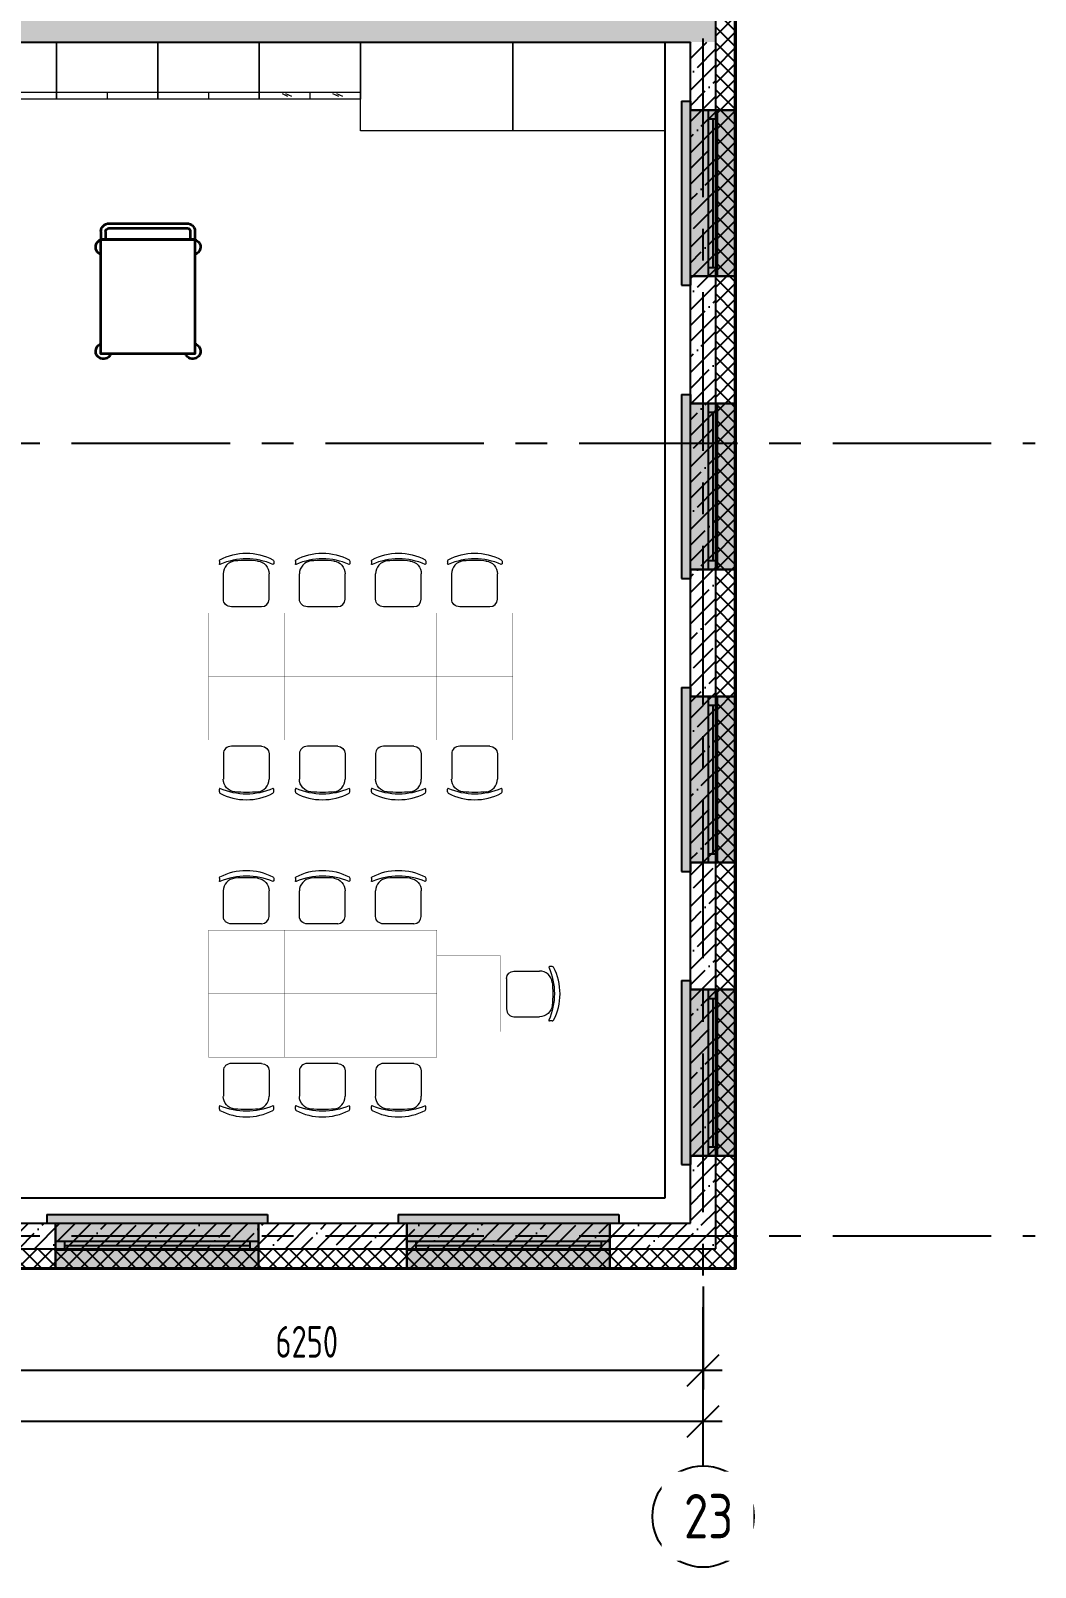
# Model space of a CAD drawing. Header units: millimetres. Extents: x -9318 to 9016603, y 0 to 838141.
# Drawn here: x 126946 to 134866, y 269002 to 281113 of the extents above; entities that cross this region are included whole.
import ezdxf

# ---------------------------------------------------------------- set-up
doc = ezdxf.new("R2010")
doc.units = ezdxf.units.MM
doc.linetypes.add('CENTER', pattern=[2, 1.25, -0.25, 0.25, -0.25])
doc.layers.get('Defpoints').update_dxf_attribs({"color": 8})
doc.layers.add('ТХ_мебель передв', color=250, linetype='Continuous', lineweight=13)
doc.layers.add('ТХ_обор_комп принт', color=30, linetype='Continuous', lineweight=13)
doc.styles.add('ГОСТ 2.304', font='isocpeur.ttf', dxfattribs={"width": 0.7})
doc.dimstyles.new('СПДС', dxfattribs={"dimscale": 100, "dimtxt": 2.5, "dimasz": 2.5, "dimexe": 1.5, "dimexo": 0, "dimgap": 1, "dimtad": 1, "dimdec": 0, "dimrnd": 1, "dimtxsty": 'ГОСТ 2.304', "dimblk": 'OBLIQUE', "dimcen": 2.5, "dimdle": 1.5, "dimadec": 0, "dimazin": 2, "dimtfac": 0.75, "dimtdec": 0, "dimtmove": 1, "dimatfit": 3, "dimfxl": 1, "dimtolj": 1, "dimarcsym": 1})
pattern_1 = [(45, (-887755.71, 381612.85), (-123.743687, 123.743687), []), (45, (-887631.97, 381612.85), (-123.743687, 123.743687), [218.75, -43.75, 0, -43.75])]

# ---------------------------------------------------------------- blocks, each defined once
blk = doc.blocks.new('*U858')
h = blk.add_hatch(color=8)
h.dxf.hatch_style = 1
h.paths.add_polyline_path([(-1670, -210), (70, -210), (70, -140), (0, -140), (0, 220), (-1600, 220), (-1600, -140), (-1670, -140)])
at = {"color": 8, "lineweight": 30}
for p, q in [((-1600, -140), (-1600, 220)), ((0, -140), (0, 220))]:
    blk.add_line(p, q, dxfattribs=at)
at = {"color": 8}
for p, q in [((0, 220), (-1600, 220)), ((-1600, 70), (0, 70)), ((-1600, 0), (0, 0)), ((-1530, 0), (-1530, 70)), ((-1530, 35), (-70, 35)), ((-70, 0), (-70, 70)), ((-1670, -210), (-1670, -140)), ((-1670, -140), (-1600, -140)), ((-1670, -210), (70, -210)), ((0, -140), (70, -140)), ((70, -210), (70, -140))]:
    blk.add_line(p, q, dxfattribs=at)
blk = doc.blocks.new('*U845')
h = blk.add_hatch(color=8)
h.dxf.hatch_style = 1
h.paths.add_polyline_path([(-1670, -210), (70, -210), (70, -140), (0, -140), (0, 220), (-1600, 220), (-1600, -140), (-1670, -140)])
at = {"color": 8, "lineweight": 30}
for p, q in [((-1600, -140), (-1600, 220)), ((0, -140), (0, 220))]:
    blk.add_line(p, q, dxfattribs=at)
at = {"color": 8}
for p, q in [((0, 220), (-1600, 220)), ((-1600, 70), (0, 70)), ((-1600, 0), (0, 0)), ((-1530, 0), (-1530, 70)), ((-1530, 35), (-70, 35)), ((-70, 0), (-70, 70)), ((-1670, -210), (-1670, -140)), ((-1670, -140), (-1600, -140)), ((-1670, -210), (70, -210)), ((0, -140), (70, -140)), ((70, -210), (70, -140))]:
    blk.add_line(p, q, dxfattribs=at)
blk = doc.blocks.new('*U847')
h = blk.add_hatch(color=8)
h.dxf.hatch_style = 1
h.paths.add_polyline_path([(-1380, -210), (70, -210), (70, -140), (0, -140), (0, 220), (-1310, 220), (-1310, -140), (-1380, -140)])
at = {"color": 8, "lineweight": 30}
for p, q in [((-1310, -140), (-1310, 220)), ((0, -140), (0, 220))]:
    blk.add_line(p, q, dxfattribs=at)
at = {"color": 8}
for p, q in [((0, 220), (-1310, 220)), ((-1310, 70), (0, 70)), ((-1310, 0), (0, 0)), ((-1240, 0), (-1240, 70)), ((-1240, 35), (-70, 35)), ((-70, 0), (-70, 70)), ((-1380, -210), (-1380, -140)), ((-1380, -140), (-1310, -140)), ((-1380, -210), (70, -210)), ((0, -140), (70, -140)), ((70, -210), (70, -140))]:
    blk.add_line(p, q, dxfattribs=at)
blk = doc.blocks.new('*U848')
h = blk.add_hatch(color=8)
h.dxf.hatch_style = 1
h.paths.add_polyline_path([(-1380, -210), (70, -210), (70, -140), (0, -140), (0, 220), (-1310, 220), (-1310, -140), (-1380, -140)])
at = {"color": 8, "lineweight": 30}
for p, q in [((-1310, -140), (-1310, 220)), ((0, -140), (0, 220))]:
    blk.add_line(p, q, dxfattribs=at)
at = {"color": 8}
for p, q in [((0, 220), (-1310, 220)), ((-1310, 70), (0, 70)), ((-1310, 0), (0, 0)), ((-1240, 0), (-1240, 70)), ((-1240, 35), (-70, 35)), ((-70, 0), (-70, 70)), ((-1380, -210), (-1380, -140)), ((-1380, -140), (-1310, -140)), ((-1380, -210), (70, -210)), ((0, -140), (70, -140)), ((70, -210), (70, -140))]:
    blk.add_line(p, q, dxfattribs=at)
blk = doc.blocks.new('*U849')
h = blk.add_hatch(color=8)
h.dxf.hatch_style = 1
h.paths.add_polyline_path([(-1380, -210), (70, -210), (70, -140), (0, -140), (0, 220), (-1310, 220), (-1310, -140), (-1380, -140)])
at = {"color": 8, "lineweight": 30}
for p, q in [((-1310, -140), (-1310, 220)), ((0, -140), (0, 220))]:
    blk.add_line(p, q, dxfattribs=at)
at = {"color": 8}
for p, q in [((0, 220), (-1310, 220)), ((-1310, 70), (0, 70)), ((-1310, 0), (0, 0)), ((-1240, 0), (-1240, 70)), ((-1240, 35), (-70, 35)), ((-70, 0), (-70, 70)), ((-1380, -210), (-1380, -140)), ((-1380, -140), (-1310, -140)), ((-1380, -210), (70, -210)), ((0, -140), (70, -140)), ((70, -210), (70, -140))]:
    blk.add_line(p, q, dxfattribs=at)
blk = doc.blocks.new('*U850')
h = blk.add_hatch(color=8)
h.dxf.hatch_style = 1
h.paths.add_polyline_path([(-1380, -210), (70, -210), (70, -140), (0, -140), (0, 220), (-1310, 220), (-1310, -140), (-1380, -140)])
at = {"color": 8, "lineweight": 30}
for p, q in [((-1310, -140), (-1310, 220)), ((0, -140), (0, 220))]:
    blk.add_line(p, q, dxfattribs=at)
at = {"color": 8}
for p, q in [((0, 220), (-1310, 220)), ((-1310, 70), (0, 70)), ((-1310, 0), (0, 0)), ((-1240, 0), (-1240, 70)), ((-1240, 35), (-70, 35)), ((-70, 0), (-70, 70)), ((-1380, -210), (-1380, -140)), ((-1380, -140), (-1310, -140)), ((-1380, -210), (70, -210)), ((0, -140), (70, -140)), ((70, -210), (70, -140))]:
    blk.add_line(p, q, dxfattribs=at)
blk = doc.blocks.new('_Oblique')
at = {"color": 8, "linetype": 'ByBlock', "lineweight": -2}
blk.add_line((-0.5, -0.5), (0.5, 0.5), dxfattribs=at)
blk = doc.blocks.new('*D1346')
at = {"color": 8, "lineweight": -2, "ltscale": 100, "transparency": 16777216}
for p, q in [((132247, 271216), (132247, 270404)), ((125997, 270976), (125997, 270404)), ((125847, 270554), (132397, 270554))]:
    blk.add_line(p, q, dxfattribs=at)
at = {"layer": 'Defpoints', "color": 0, "ltscale": 100, "transparency": 16777216}
for p in [(132247, 271216), (125997, 270976), (132247, 270554)]:
    blk.add_point(p, dxfattribs=at)
at = {"color": 8, "lineweight": -2, "ltscale": 100, "transparency": 16777216, "xscale": 250, "yscale": 250, "zscale": 250, "rotation": 180}
blk.add_blockref('_Oblique', (125997, 270554), dxfattribs=at)
at = {"color": 8, "lineweight": -2, "ltscale": 100, "transparency": 16777216, "xscale": 250, "yscale": 250, "zscale": 250}
blk.add_blockref('_Oblique', (132247, 270554), dxfattribs=at)
at = {"color": 8, "ltscale": 100, "transparency": 16777216, "insert": (129122, 270779), "char_height": 250, "attachment_point": 5, "style": 'ГОСТ 2.304'}
blk.add_mtext('\\A1;6250', dxfattribs=at)
blk = doc.blocks.new('*D1331')
at = {"color": 8, "lineweight": -2, "ltscale": 100, "transparency": 16777216}
for p, q in [((63832, 269827), (63832, 270302)), ((132247, 269827), (132247, 270302)), ((63682, 270152), (132397, 270152))]:
    blk.add_line(p, q, dxfattribs=at)
at = {"layer": 'Defpoints', "color": 0, "ltscale": 100, "transparency": 16777216}
for p in [(132247, 270152), (63832, 269827), (132247, 269827)]:
    blk.add_point(p, dxfattribs=at)
at = {"color": 8, "lineweight": -2, "ltscale": 100, "transparency": 16777216, "xscale": 250, "yscale": 250, "zscale": 250, "rotation": 180}
blk.add_blockref('_Oblique', (63832, 270152), dxfattribs=at)
at = {"color": 8, "lineweight": -2, "ltscale": 100, "transparency": 16777216, "xscale": 250, "yscale": 250, "zscale": 250}
blk.add_blockref('_Oblique', (132247, 270152), dxfattribs=at)
at = {"color": 8, "ltscale": 100, "transparency": 16777216, "insert": (98040, 270377), "char_height": 250, "attachment_point": 5, "style": 'ГОСТ 2.304'}
blk.add_mtext('\\A1;68415', dxfattribs=at)
blk = doc.blocks.new('Стул ученический регулируемый по высоте №3-№5')
at = {"layer": 'ТХ_мебель передв', "color": 8}
for p, q in [((256830, -152832), (256809, -152832)), ((256470, -153165), (256470, -152927)), ((256528, -152864), (256729, -152864)), ((256528, -153224), (256729, -153224)), ((256809, -153261), (256803, -153255)), ((256830, -153261), (256809, -153261))]:
    blk.add_line(p, q, dxfattribs=at)
for centre, radius, start, end in [((256325, -153046), 522, 336.4028, 23.5972), ((256728, -152966), 103, 7.1143, 89.1875), ((255752, -153046), 1082, 355.0613, 4.8806), ((256529, -153165), 58.7, 180.4856, 269.5174)]:
    blk.add_arc(centre, radius, start, end, dxfattribs=at)
for points in [[(256803, -152837), (256803, -152832), (256803, -152832), (256809, -152832)], [(256830, -152832), (256835, -152832), (256835, -152832), (256840, -152837)], [(256840, -152837), (256909, -152964), (256909, -153123), (256840, -153255)], [(256470, -152927), (256470, -152890), (256496, -152864), (256528, -152864)], [(256830, -153134), (256824, -153187), (256782, -153224), (256729, -153224)], [(256840, -153255), (256835, -153255), (256835, -153261), (256830, -153261)]]:
    blk.add_open_spline(points, degree=3, dxfattribs=at)
blk = doc.blocks.new('Стол ученический одноместный с возможностью объединения для групповых занятий регулируемый по высоте №3-№5')
at = {"layer": 'ТХ_мебель передв', "color": 8, "const_width": 2}
blk.add_lwpolyline([(251154, -153942), (251154, -154542), (250654, -154542), (250654, -153942)], close=True, dxfattribs=at)
blk = doc.blocks.new('У051')
at = {"layer": 'ТХ_мебель передв', "color": 8, "lineweight": 0, "ltscale": 100, "transparency": 33554687}
blk.add_lwpolyline([(309520, -137839), (309970, -137839), (309970, -138638), (309520, -138638)], close=True, dxfattribs=at)
for points in [[(309573, -138638), (309573, -137839)], [(309573, -138238), (309520, -138238)]]:
    blk.add_lwpolyline(points, dxfattribs=at)
blk = doc.blocks.new('У062')
at = {"layer": 'ТХ_мебель передв', "color": 8, "lineweight": 0, "ltscale": 100, "transparency": 33554687}
blk.add_lwpolyline([(309520, -138638), (309970, -138638), (309970, -139437), (309520, -139437)], close=True, dxfattribs=at)
for points in [[(309573, -139437), (309573, -138638)], [(309541, -138865), (309563, -138823)], [(309541, -138897), (309563, -138849)], [(309573, -139037), (309520, -139037)], [(309541, -139267), (309563, -139220)], [(309541, -139299), (309563, -139251)]]:
    blk.add_lwpolyline(points, dxfattribs=at)
blk = doc.blocks.new('У050')
at = {"layer": 'ТХ_мебель передв', "color": 8, "lineweight": 0, "ltscale": 100, "transparency": 33554687}
blk.add_lwpolyline([(292225, -58034), (291526, -58034), (291526, -56833), (292225, -56833)], close=True, dxfattribs=at)
blk = doc.blocks.new('У063')
at = {"layer": 'ТХ_обор_комп принт', "color": 8, "lineweight": 35}
for points in [[(-13199, 63123), (-13199, 63060)], [(-13162, 63123), (-13162, 63060)], [(-13136, 63187), (-12516, 63187)], [(-13136, 63150), (-12516, 63150)], [(-12495, 63123), (-12495, 63060)], [(-12458, 63123), (-12458, 63060)], [(-12458, 63060), (-13199, 63060)]]:
    blk.add_lwpolyline(points, dxfattribs=at)
blk.add_lwpolyline([(-13199, 63060), (-12458, 63060), (-12458, 62160), (-13199, 62160)], close=True, dxfattribs=at)
for points in [[(-13199, 63123), (-13199, 63160), (-13167, 63187), (-13136, 63187)], [(-13162, 63123), (-13162, 63139), (-13146, 63150), (-13136, 63150)]]:
    blk.add_open_spline(points, degree=3, dxfattribs=at)
for points, knots in [([(-12522, 63187), (-12485, 63187), (-12458, 63160), (-12458, 63129), (-12458, 63129), (-12458, 63129), (-12458, 63123)], [0, 0, 0, 0, 1, 1, 1, 2, 2, 2, 2]), ([(-12516, 63150), (-12506, 63150), (-12495, 63139), (-12495, 63129), (-12495, 63129), (-12495, 63129), (-12495, 63123)], [0, 0, 0, 0, 1, 1, 1, 2, 2, 2, 2]), ([(-13199, 62943), (-13231, 62954), (-13247, 62986), (-13236, 63023), (-13231, 63039), (-13215, 63055), (-13199, 63060)], [0, 0, 0, 0, 1, 1, 1, 2, 2, 2, 2]), ([(-12458, 63060), (-12426, 63049), (-12405, 63017), (-12416, 62986), (-12421, 62965), (-12437, 62949), (-12458, 62943)], [0, 0, 0, 0, 1, 1, 1, 2, 2, 2, 2]), ([(-13120, 62160), (-13130, 62128), (-13162, 62113), (-13199, 62123), (-13231, 62134), (-13247, 62165), (-13236, 62197), (-13231, 62218), (-13215, 62234), (-13199, 62240)], [0, 0, 0, 0, 1, 1, 1, 2, 2, 2, 3, 3, 3, 3]), ([(-12458, 62240), (-12426, 62229), (-12405, 62192), (-12416, 62160), (-12426, 62128), (-12463, 62113), (-12495, 62123), (-12511, 62128), (-12527, 62144), (-12532, 62160)], [0, 0, 0, 0, 1, 1, 1, 2, 2, 2, 3, 3, 3, 3])]:
    blk.add_open_spline(points, degree=3, knots=knots, dxfattribs=at)

msp = doc.modelspace()

# ---------------------------------------------------------------- hatches: boundary and pattern name
at = {"ltscale": 100}
h = msp.add_hatch(dxfattribs=at)
h.set_pattern_fill('ANSI37', color=256, scale=700)
h.set_pattern_definition([(45, (-881264.54, 320766.49), (-61.871843, 61.871843), []), (135, (-881264.54, 320766.49), (-61.871843, -61.871843), [])])
h.paths.add_polyline_path([(78816.68, 319351.77), (78666.68, 319351.77), (78661.91, 318782.96), (81791.91, 318782.96), (81791.91, 315852.96), (84912.07, 315852.96), (84912.07, 307832.96), (81111.91, 307832.96), (81111.91, 307702.96), (75721.91, 307702.96), (75721.91, 299092.96), (80697.1, 299092.96), (80697.1, 303057.96), (115497.1, 303057.96), (115497.1, 299092.96), (125997.1, 299092.96), (125997.1, 281222.96), (132347.11, 281222.96), (132347.08, 271512.96), (119247.1, 271512.96), (119247.1, 277862.96), (111367.1, 277862.96), (111367.1, 283052.96), (102831.79, 283052.96), (102831.79, 282652.96), (102981.79, 282652.96), (102981.79, 282902.96), (111217.1, 282902.96), (111217.1, 277712.96), (119097.1, 277712.96), (119097.1, 271362.96), (132497.08, 271362.96), (132497.11, 281372.96), (126147.1, 281372.96), (126147.1, 299242.96), (115647.1, 299242.96), (115647.1, 303207.96), (80547.1, 303207.96), (80547.1, 299242.96), (75871.91, 299242.96), (75871.91, 307552.96), (81261.91, 307552.96), (81261.91, 307682.96), (85062.07, 307682.96), (85062.07, 316002.96), (81941.91, 316002.96), (81941.91, 318932.96), (78811.91, 318932.96)])
h.paths.add_polyline_path([(78661.91, 320991.77), (78811.91, 320991.77), (78811.91, 322133.22), (78961.91, 322133.22), (78961.91, 322283.22), (78661.91, 322283.22)])
h = msp.add_hatch(dxfattribs=at)
h.set_pattern_fill('ANSI35', color=256, scale=700)
h.set_pattern_definition(pattern_1)
h.paths.add_polyline_path([(132347.1, 281222.96), (125997.1, 281222.96), (125997.1, 298893.31), (125797.1, 298892.6), (125797.1, 281222.96), (125697.1, 281222.96), (125697.1, 278162.96), (125997.1, 278162.96), (125997.1, 281022.96), (132147.1, 281022.96), (132347.1, 281022.96)])
h = msp.add_hatch(dxfattribs=at)
h.set_pattern_fill('ANSI35', color=256, scale=700)
h.set_pattern_definition(pattern_1)
h.paths.add_polyline_path([(132347.1, 281022.96), (132147.1, 281022.96), (132147.1, 271712.96), (132147.1, 271512.96), (132347.1, 271512.96)])
h = msp.add_hatch(dxfattribs=at)
h.set_pattern_fill('ANSI35', color=256, scale=700)
h.set_pattern_definition(pattern_1)
h.paths.add_polyline_path([(119447.1, 271712.96), (119247.1, 271712.96), (119247.1, 271512.96), (132147.1, 271512.96), (132147.1, 271712.96)])

# ---------------------------------------------------------------- linework, layer by layer
at = {"linetype": 'CENTER', "ltscale": 1000}
for p, q in [((132247.1, 269801.69), (132247.1, 304109.16)), ((51268.34, 277862.96), (134865.51, 277862.96)), ((51268.34, 271612.96), (134865.51, 271612.96))]:
    msp.add_line(p, q, dxfattribs=at)
at = {"ltscale": 100}
for p, q in [((132347.1, 271512.96), (132347.1, 281222.96)), ((125997.1, 281022.96), (132147.1, 281022.96)), ((131947.1, 271912.96), (131947.1, 281022.96)), ((132147.1, 271712.96), (132147.1, 281022.96)), ((119647.1, 271912.96), (131947.1, 271912.96)), ((119447.1, 271712.96), (132147.1, 271712.96)), ((119247.1, 271512.96), (132347.1, 271512.96))]:
    msp.add_line(p, q, dxfattribs=at)
for points in [[(132497.08, 271362.96), (132497.47, 281372.96)], [(132507.08, 271352.96), (132507.47, 281382.96)], [(119087.1, 271352.96), (132507.08, 271352.96)], [(119097.1, 271362.96), (132497.08, 271362.96)]]:
    msp.add_lwpolyline(points, dxfattribs=at)
at = {"ltscale": 0.5}
msp.add_circle((132247.1, 269401.69), 400, dxfattribs=at)

# ---------------------------------------------------------------- block references
for name, p, rotation in [('У051', (-11490.07, -28947.11), 90), ('У051', (-10691.03, -28947.11), 90), ('У051', (-9891.99, -28947.11), 90), ('У062', (-9891.99, -28947.11), 90), ('У050', (72712.1, -11202.08), 90), ('У050', (73913.31, -11202.08), 90), ('*U850', (132287.43, 279177.92), 270), ('*U849', (132287.43, 276865.92), 270), ('Стул ученический регулируемый по высоте №3-№5', (-24399.3, 20103.21), 90), ('Стул ученический регулируемый по высоте №3-№5', (-23799.3, 20103.21), 90), ('Стул ученический регулируемый по высоте №3-№5', (-23199.3, 20103.21), 90), ('Стул ученический регулируемый по высоте №3-№5', (-22599.3, 20103.21), 90), ('Стол ученический одноместный с возможностью объединения для групповых занятий регулируемый по высоте №3-№5', (-25594.87, 25369.57), 90), ('Стол ученический одноместный с возможностью объединения для групповых занятий регулируемый по высоте №3-№5', (-24994.87, 25369.57), 90), ('Стол ученический одноместный с возможностью объединения для групповых занятий регулируемый по высоте №3-№5', (-24394.87, 25369.57), 90), ('Стол ученический одноместный с возможностью объединения для групповых занятий регулируемый по высоте №3-№5', (-23794.87, 25369.57), 90), ('*U848', (132287.43, 274555.92), 270), ('Стул ученический регулируемый по высоте №3-№5', (-24399.3, 17603.21), 90), ('Стул ученический регулируемый по высоте №3-№5', (-23799.3, 17603.21), 90), ('Стул ученический регулируемый по высоте №3-№5', (-23199.3, 17603.21), 90), ('Стол ученический одноместный с возможностью объединения для групповых занятий регулируемый по высоте №3-№5', (-25594.87, 22869.57), 90), ('Стол ученический одноместный с возможностью объединения для групповых занятий регулируемый по высоте №3-№5', (-24994.87, 22869.57), 90), ('Стол ученический одноместный с возможностью объединения для групповых занятий регулируемый по высоте №3-№5', (-24394.87, 22869.57), 90), ('*U847', (132287.43, 272245.92), 270)]:
    msp.add_blockref(name, p, dxfattribs=dict(rotation=rotation))
msp.add_blockref('У063', (140697.79, 216407.23))
at = {"xscale": -1}
for name, p, rotation in [('Стол ученический одноместный с возможностью объединения для групповых занятий регулируемый по высоте №3-№5', (-25594.87, 526676.66), 90), ('Стол ученический одноместный с возможностью объединения для групповых занятий регулируемый по высоте №3-№5', (-24994.87, 526676.66), 90), ('Стол ученический одноместный с возможностью объединения для групповых занятий регулируемый по высоте №3-№5', (-24394.87, 526676.66), 90), ('Стол ученический одноместный с возможностью объединения для групповых занятий регулируемый по высоте №3-№5', (-23794.87, 526676.66), 90), ('Стул ученический регулируемый по высоте №3-№5', (-24399.3, 531943.03), 90), ('Стул ученический регулируемый по высоте №3-№5', (-23799.3, 531943.03), 90), ('Стул ученический регулируемый по высоте №3-№5', (-23199.3, 531943.03), 90), ('Стул ученический регулируемый по высоте №3-№5', (-22599.3, 531943.03), 90), ('Стол ученический одноместный с возможностью объединения для групповых занятий регулируемый по высоте №3-№5', (-120506.49, 119281.19), 180), ('Стул ученический регулируемый по высоте №3-№5', (-125772.86, 120476.77), 180), ('Стол ученический одноместный с возможностью объединения для групповых занятий регулируемый по высоте №3-№5', (-25594.87, 524176.66), 90), ('Стол ученический одноместный с возможностью объединения для групповых занятий регулируемый по высоте №3-№5', (-24994.87, 524176.66), 90), ('Стол ученический одноместный с возможностью объединения для групповых занятий регулируемый по высоте №3-№5', (-24394.87, 524176.66), 90), ('Стул ученический регулируемый по высоте №3-№5', (-24399.3, 529443.03), 90), ('Стул ученический регулируемый по высоте №3-№5', (-23799.3, 529443.03), 90), ('Стул ученический регулируемый по высоте №3-№5', (-23199.3, 529443.03), 90), ('*U858', (128742.1, 271572.96), 180), ('*U845', (131512.1, 271572.96), 180)]:
    msp.add_blockref(name, p, dxfattribs=dict(at, rotation=rotation))

# ---------------------------------------------------------------- dimensions: what is measured, and where the dimension line sits
at = {"ltscale": 100}
for base, p1, p2, picture, middle in [((132247.1, 270554.36), (125997.1, 270976.49), (132247.1, 271215.88), '*D1346', (129122.1, 270779.36)), ((132247.1, 270152.27), (63832.1, 269826.69), (132247.1, 269826.69), '*D1331', (98039.6, 270377.27))]:
    dim = msp.add_linear_dim(base=base, p1=p1, p2=p2, dimstyle='СПДС', override={"dimclrd": 8, "dimclre": 8, "dimclrt": 8}, dxfattribs=at)
    dim.commit()
    dim.dimension.update_dxf_attribs({"geometry": picture, "text_midpoint": middle})

# ---------------------------------------------------------------- next in the draw order: texts
at = {"insert": (132095.67, 269579.46), "char_height": 350, "width": 370.7624, "attachment_point": 1, "line_spacing_factor": 1.149209, "style": 'ГОСТ 2.304', "bg_fill": 2}
msp.add_mtext('{\\W0.8;23}', dxfattribs=at)

doc.saveas('drawing.dxf')
